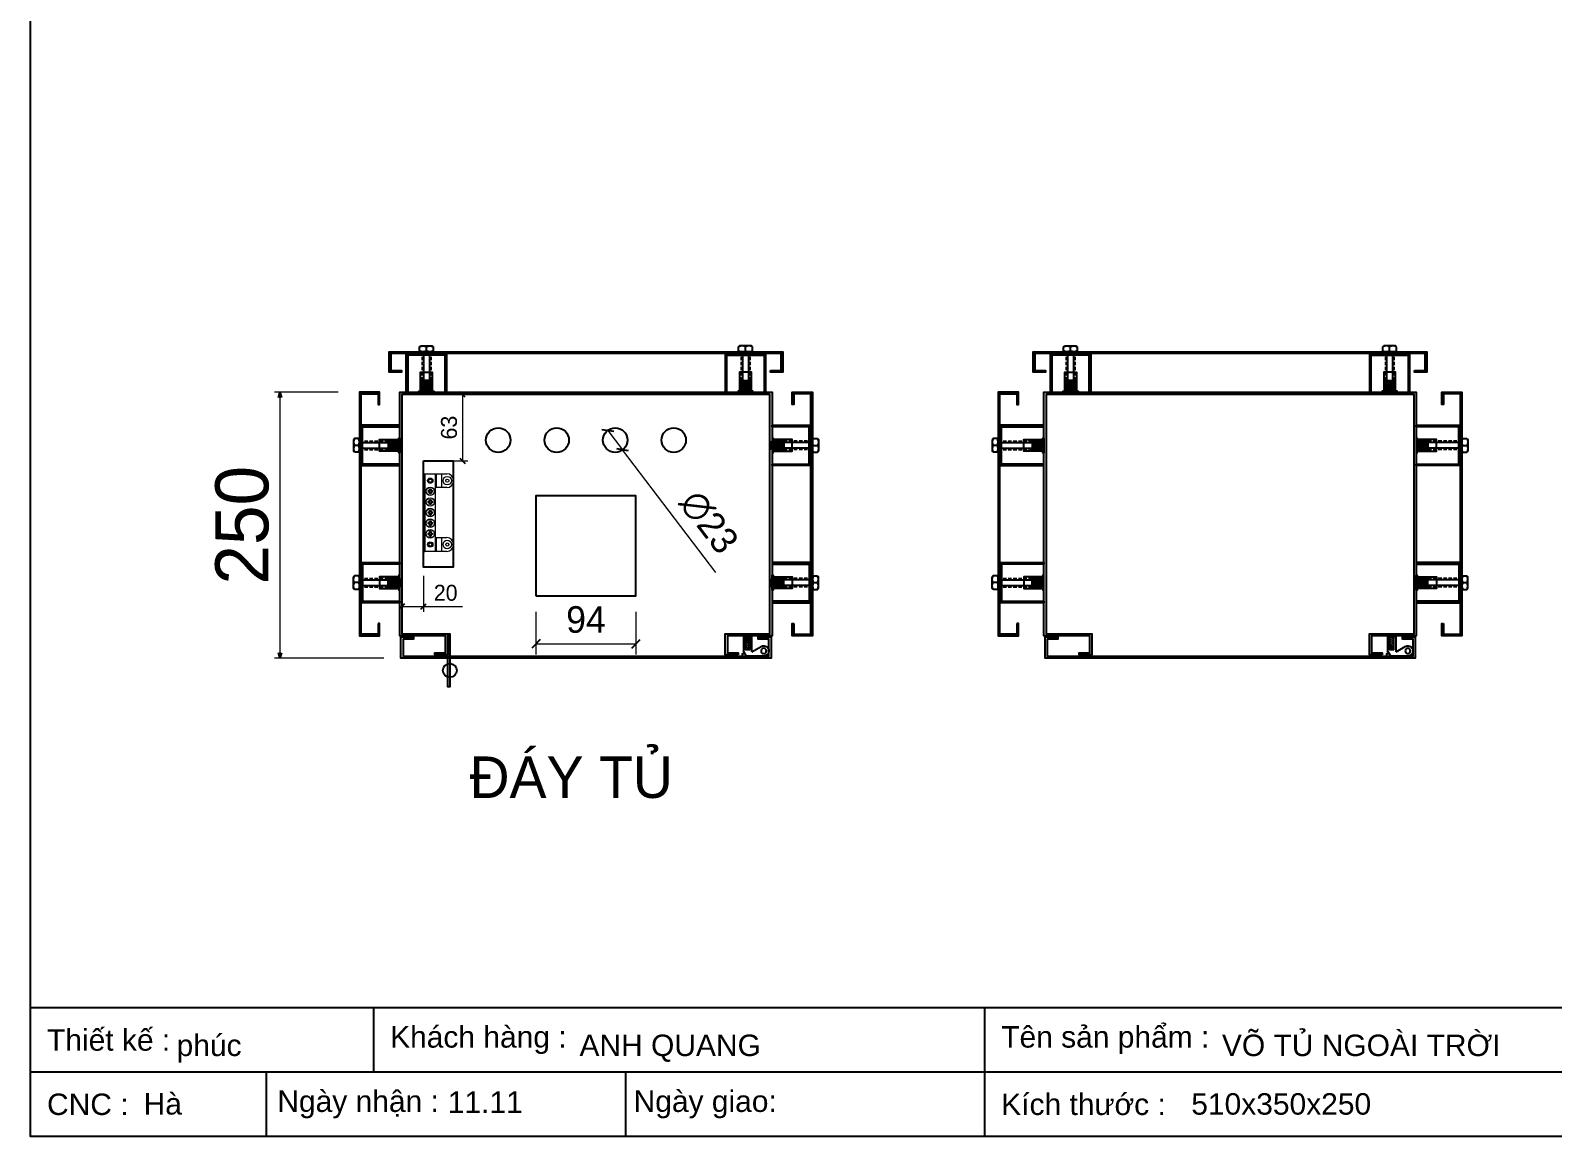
# Model space of a CAD drawing. Header units: millimetres. Extents: x 0 to 2994, y 0 to 2117.
# Drawn here: x 0 to 1431, y 0 to 1040 of the extents above; entities that cross this region are included whole.
import ezdxf

# ---------------------------------------------------------------- set-up
doc = ezdxf.new("R2010")
doc.units = ezdxf.units.MM
doc.linetypes.add('HIDDEN2', pattern=[4.7625, 3.175, -1.5875])
doc.layers.add('DIM', color=253, linetype='Continuous')
doc.layers.add('hw_VTP', color=7, linetype='Continuous', lineweight=13)
doc.styles.add('Arial', font='arial.ttf')
doc.dimstyles.new('CNC', dxfattribs={"dimtxt": 50, "dimasz": 5, "dimexe": 5, "dimexo": 15, "dimgap": 10, "dimtad": 1, "dimdec": 0, "dimtxsty": 'Standard', "dimblk": 'OPEN30', "dimcen": 10, "dimclrd": 5, "dimclre": 5, "dimclrt": 3, "dimazin": 3, "dimtfac": 1, "dimtdec": 0, "dimtmove": 0, "dimatfit": 3, "dimldrblk": 'ARCHTICK', "dimlwd": 9, "dimlwe": 9})
doc.dimstyles.new('Dim-15', dxfattribs={"dimtxt": 15, "dimasz": 5, "dimexe": 5, "dimexo": 8, "dimgap": 5, "dimtad": 1, "dimdec": 0, "dimtxsty": 'Standard', "dimblk": 'OBLIQUE', "dimcen": 10, "dimclrd": 5, "dimclre": 5, "dimclrt": 3, "dimazin": 3, "dimtfac": 1, "dimtdec": 0, "dimtmove": 0, "dimatfit": 3, "dimldrblk": 'OBLIQUE', "dimlwd": 9, "dimlwe": 9})
doc.dimstyles.new('Dim-25', dxfattribs={"dimtxt": 25, "dimasz": 8, "dimexe": 10, "dimexo": 15, "dimgap": 10, "dimtad": 1, "dimdec": 0, "dimtxsty": 'Standard', "dimblk": 'OBLIQUE', "dimcen": 10, "dimclrd": 5, "dimclre": 5, "dimclrt": 3, "dimazin": 3, "dimtfac": 1, "dimtdec": 0, "dimtmove": 0, "dimatfit": 3, "dimldrblk": 'OBLIQUE', "dimlwd": 9, "dimlwe": 9})

# ---------------------------------------------------------------- blocks, each defined once
blk = doc.blocks.new('HL011-1-2')
h = blk.add_hatch()
h.set_pattern_fill('ANSI31', color=2, scale=0.5, style=0)
h.paths.add_polyline_path([(6, 12), (2, 12), (2, 0), (6, 0)])
at = {"color": 1}
for p, q in [((3, 18), (0, 13)), ((19.1, 18), (3, 18)), ((0, 0), (0, 13)), ((8, 0), (0, 0)), ((8, 14), (8, 0)), ((8, 14), (16.7, 9))]:
    blk.add_line(p, q, dxfattribs=at)
blk.add_lwpolyline([(1.8, 16), (-1, 16), (-1, 18), (3, 18)], dxfattribs=at)
at = {"color": 2}
blk.add_lwpolyline([(2, 0), (2, 12), (6, 12), (6, 0)], dxfattribs=at)
at = {"color": 1}
blk.add_circle((19.1, 13.2), 2.5, dxfattribs=at)
blk.add_arc((19.1, 13.2), 4.85, 239.9368, 90, dxfattribs=at)
blk = doc.blocks.new('KHUNG CHUẨN')
at = {"color": 7}
for p, q in [((19889.2, -28535.2), (16919.2, -28535.2)), ((17239.2, -28535.2), (17239.2, -28595.2)), ((17809.2, -28535.2), (17809.2, -28655.2)), ((18939.2, -28595.2), (16919.2, -28595.2)), ((17139.2, -28595.2), (17139.2, -28655.2)), ((17474.2, -28595.2), (17474.2, -28655.2))]:
    blk.add_line(p, q, dxfattribs=at)
blk.add_lwpolyline([(16919.2, -26555.2), (19889.2, -26555.2), (19889.2, -28655.2), (16919.2, -28655.2)], close=True, dxfattribs=at)
at = {"color": 2, "char_height": 20, "attachment_point": 4, "style": 'Arial'}
for s, insert, width in [('  Tên sản phẩm :', (17809.2, -28565.2), 917.634), ('  Thiết kế :', (16919.2, -28565.2), 917.634), ('  Khách hàng :', (17239.2, -28565.2), 917.634), ('  CNC :', (16919.2, -28625.2), 917.634), ('  Ngày nhận :', (17134, -28625.2), 556.651), ('  Ngày giao:', (17466.3, -28625.2), 556.651), ('  Kích thước :', (17809.2, -28625.2), 917.634)]:
    blk.add_mtext(s, dxfattribs=dict(at, insert=insert, width=width))
at = {"color": 3, "style": 'Arial'}
for tag, p in [('#01', (17055.6, -28580.1)), ('#02', (17431.4, -28580.1)), ('#03', (18030.6, -28580.1)), ('#08', (18751.7, -28580.1)), ('#10', (19064.8, -28580.1)), ('#11', (19060.3, -28625.7)), ('#04', (17024.8, -28634.6)), ('#05', (17308.5, -28633)), ('#06', (17632.7, -28633.7)), ('#07', (18002, -28634.7)), ('#09', (18753.8, -28632.6)), ('#12', (19806.5, -28628.9))]:
    blk.add_attdef(tag, p, '', height=20, dxfattribs=at)
blk = doc.blocks.new('*D9')
at = {"color": 0, "linetype": 'ByBlock', "lineweight": -2}
for p, q in [((233.3, 694.8), (234.6, 699.8)), ((234.6, 699.8), (235.9, 694.8)), ((234.6, 699.8), (234.6, 694.8)), ((234.6, 449.8), (233.3, 454.8)), ((235.9, 454.8), (234.6, 449.8)), ((234.6, 449.8), (234.6, 454.8))]:
    blk.add_line(p, q, dxfattribs=at)
at = {"layer": 'Defpoints', "color": 0, "transparency": 16777216}
for p in [(304.3, 699.8), (234.6, 449.8), (347.3, 449.8)]:
    blk.add_point(p, dxfattribs=at)
at = {"layer": 'DIM', "color": 5, "lineweight": 9, "transparency": 16777216}
for p, q in [((289.3, 699.8), (229.6, 699.8)), ((234.6, 694.8), (234.6, 454.8)), ((332.3, 449.8), (229.6, 449.8))]:
    blk.add_line(p, q, dxfattribs=at)
at = {"layer": 'DIM', "color": 3, "transparency": 16777216, "insert": (199.1, 574.8), "char_height": 50, "attachment_point": 5, "rotation": 90}
blk.add_mtext('250', dxfattribs=at)
blk = doc.blocks.new('_ArchTick')
at = {"color": 0, "const_width": 0.15}
blk.add_lwpolyline([(-0.5, -0.5), (0.5, 0.5)], dxfattribs=at)
blk = doc.blocks.new('_Open30')
at = {"color": 0, "linetype": 'ByBlock', "lineweight": -2}
for p, q in [((-1, 0.27), (0, 0)), ((0, 0), (-1, -0.27)), ((0, 0), (-1, 0))]:
    blk.add_line(p, q, dxfattribs=at)
blk = doc.blocks.new('Ecu8')
at = {"color": 5}
for p, q in [((-4.5, 18), (-4.5, 8)), ((-3.5, 18), (-3.5, 8)), ((-2.5, 18), (-2.5, 8)), ((-1.5, 18), (-1.5, 8)), ((-0.5, 18), (-0.5, 8)), ((0.5, 18), (0.5, 8)), ((1.5, 18), (1.5, 8)), ((2.5, 18), (2.5, 8)), ((3.5, 18), (3.5, 8)), ((4.5, 18), (4.5, 8)), ((-5.5, 8), (5.5, 8))]:
    blk.add_line(p, q, dxfattribs=at)
for points in [[(-7, 19), (7, 19), (7, 18), (-7, 18)], [(-5.5, 18), (5.5, 18), (5.5, 0), (-5.5, 0)]]:
    blk.add_lwpolyline(points, close=True, dxfattribs=at)
blk = doc.blocks.new('ecu8van')
at = {"color": 5}
for p, q in [((-6.5, 4.8), (-5.5, 5.5)), ((-6.5, 4.8), (-6.5, 0.8)), ((-6.5, 0.8), (-5.5, 0)), ((-5.5, 5.5), (5.5, 5.5)), ((-5.5, 0), (5.5, 0)), ((0, 4.8), (0, 0.8)), ((6.5, 4.8), (5.5, 5.5)), ((6.5, 0.8), (5.5, 0)), ((6.5, 4.8), (6.5, 0.8))]:
    blk.add_line(p, q, dxfattribs=at)
for centre, start, end in [((-3.2, -1.9), 64.0108, 115.9892), ((-3.2, 7.4), 244.0108, 295.9892), ((3.2, -1.9), 64.0108, 115.9892), ((3.2, 7.4), 244.0108, 295.9892)]:
    blk.add_arc(centre, 7.42, start, end, dxfattribs=at)
blk = doc.blocks.new('222')
for p, q in [((10231.1, -5933), (10230.2, -5934.2)), ((10269.2, -5934.2), (10230.2, -5934.2)), ((10230.2, -5934.2), (10230.2, -5939.7)), ((10231.1, -5933), (10231.1, -5941)), ((10269.2, -5939.7), (10230.2, -5939.7)), ((10231.1, -5941), (10230.2, -5939.7))]:
    blk.add_line(p, q)
at = {"linetype": 'HIDDEN2'}
for p, q in [((10269.2, -5933), (10231.1, -5933)), ((10269.2, -5941), (10231.1, -5941))]:
    blk.add_line(p, q, dxfattribs=at)
at = {"color": 0, "rotation": 90}
blk.add_blockref('ecu8van', (10274.7, -5937), dxfattribs=at)
blk = doc.blocks.new('*D10')
at = {"color": 5, "lineweight": 9, "transparency": 16777216}
for p, q in [((475.3, 493.3), (475.3, 453.2)), ((569.3, 493.3), (569.3, 453.2)), ((475.3, 463.2), (569.3, 463.2))]:
    blk.add_line(p, q, dxfattribs=at)
at = {"color": 0, "linetype": 'ByBlock', "lineweight": -2}
for p, q in [((479.3, 467.2), (471.3, 459.2)), ((565.3, 459.2), (573.3, 467.2))]:
    blk.add_line(p, q, dxfattribs=at)
at = {"layer": 'Defpoints', "color": 0, "transparency": 16777216}
for p in [(475.3, 508.3), (569.3, 508.3), (569.3, 463.2)]:
    blk.add_point(p, dxfattribs=at)
at = {"color": 3, "transparency": 16777216, "insert": (522.3, 486), "char_height": 25, "attachment_point": 5}
blk.add_mtext('94', dxfattribs=at)
blk = doc.blocks.new('_Oblique')
at = {"color": 0, "linetype": 'ByBlock', "lineweight": -2}
blk.add_line((-0.5, -0.5), (0.5, 0.5), dxfattribs=at)
blk = doc.blocks.new('*D11')
at = {"color": 0, "linetype": 'ByBlock', "lineweight": -2}
for p, q in [((537.3, 664.8), (548.5, 663.2)), ((562.4, 644.9), (551.2, 646.5))]:
    blk.add_line(p, q, dxfattribs=at)
at = {"color": 5, "lineweight": 9, "transparency": 16777216}
for p in [(542.9, 664), (644.4, 530.5)]:
    blk.add_line(p, (556.8, 645.7), dxfattribs=at)
at = {"layer": 'Defpoints', "color": 0, "transparency": 16777216}
for p in [(542.9, 664), (556.8, 645.7)]:
    blk.add_point(p, dxfattribs=at)
at = {"color": 3, "transparency": 16777216, "insert": (637.9, 577.7), "char_height": 25, "attachment_point": 5, "rotation": 307.2468}
blk.add_mtext('∅23', dxfattribs=at)
blk = doc.blocks.new('*U9491')
at = {"layer": 'hw_VTP', "color": 7}
for p, q in [((-36.5, 11), (-23.5, 11)), ((-36.5, 11), (-36.5, 10)), ((-36.5, -1), (-36.5, 0)), ((-23.5, 11), (-23.5, 10)), ((-23.5, 0), (-23.5, -1)), ((23.5, 10), (23.5, 11)), ((23.5, 11), (36.5, 11)), ((23.5, -1), (23.5, 0)), ((36.5, 11), (36.5, 10)), ((36.5, 0), (36.5, -1)), ((-36.5, -1), (-23.5, -1)), ((-36.5, -6), (-36.5, -1)), ((-36.5, -6), (-23.5, -6)), ((-36.5, -10.5), (-36.5, -6)), ((-23.5, -1), (-23.5, -6)), ((-23.5, -6), (-23.5, -10.5)), ((23.5, -1), (36.5, -1)), ((23.5, -6), (23.5, -1)), ((23.5, -6), (36.5, -6)), ((23.5, -10.5), (23.5, -6)), ((36.5, -1), (36.5, -6)), ((36.5, -6), (36.5, -10.5))]:
    blk.add_line(p, q, dxfattribs=at)
at = {"layer": 'hw_VTP', "color": 30}
for p, q in [((36.5, 10), (-36.5, 10)), ((-36.5, 0), (-36.5, 10)), ((-36.5, 0), (36.5, 0)), ((-22.1, 5.7), (-21.2, 5.7)), ((-21.2, 4.3), (-22.1, 4.3)), ((-21, 5.4), (-21.9, 5.4)), ((-21.9, 4.6), (-21, 4.6)), ((-21.2, 5.7), (-20.7, 6.2)), ((-20.7, 3.8), (-21.2, 4.3)), ((-20.4, 6), (-21, 5.4)), ((-21, 5.4), (-21, 5.4)), ((-21, 4.6), (-20.4, 4)), ((-20.9, 5.5), (-20.9, 4.5)), ((-20.7, 6.2), (-20.7, 7.1)), ((-20.7, 2.9), (-20.7, 3.8)), ((-19.5, 5.9), (-20.5, 5.9)), ((-20.5, 4.1), (-19.5, 4.1)), ((-20.4, 6.9), (-20.4, 6)), ((-20.4, 4), (-20.4, 3.1)), ((-20.4, 4), (-20.4, 4)), ((-19.6, 6), (-19.6, 6.9)), ((-19, 5.4), (-19.6, 6)), ((-19.6, 6), (-19.6, 6)), ((-19.6, 4), (-19, 4.6)), ((-19.6, 3.1), (-19.6, 4)), ((-19.3, 7.1), (-19.3, 6.2)), ((-19.3, 6.2), (-18.8, 5.7)), ((-18.8, 4.3), (-19.3, 3.8)), ((-19.3, 3.8), (-19.3, 2.9)), ((-19.1, 4.5), (-19.1, 5.5)), ((-18.1, 5.4), (-19, 5.4)), ((-19, 4.6), (-18.1, 4.6)), ((-19, 4.6), (-19, 4.6)), ((-18.8, 5.7), (-17.9, 5.7)), ((-17.9, 4.3), (-18.8, 4.3)), ((-12.1, 5.7), (-11.2, 5.7)), ((-11.2, 4.3), (-12.1, 4.3)), ((-11, 5.4), (-11.9, 5.4)), ((-11.9, 4.6), (-11, 4.6)), ((-11.2, 5.7), (-10.7, 6.2)), ((-10.7, 3.8), (-11.2, 4.3)), ((-10.4, 6), (-11, 5.4)), ((-11, 5.4), (-11, 5.4)), ((-11, 4.6), (-10.4, 4)), ((-10.9, 5.5), (-10.9, 4.5)), ((-10.7, 6.2), (-10.7, 7.1)), ((-10.7, 2.9), (-10.7, 3.8)), ((-9.5, 5.9), (-10.5, 5.9)), ((-10.5, 4.1), (-9.5, 4.1)), ((-10.4, 6.9), (-10.4, 6)), ((-10.4, 4), (-10.4, 3.1)), ((-10.4, 4), (-10.4, 4)), ((-9.6, 6), (-9.6, 6.9)), ((-9, 5.4), (-9.6, 6)), ((-9.6, 6), (-9.6, 6)), ((-9.6, 4), (-9, 4.6)), ((-9.6, 3.1), (-9.6, 4)), ((-9.3, 7.1), (-9.3, 6.2)), ((-9.3, 6.2), (-8.8, 5.7)), ((-8.8, 4.3), (-9.3, 3.8)), ((-9.3, 3.8), (-9.3, 2.9)), ((-9.1, 4.5), (-9.1, 5.5)), ((-8.1, 5.4), (-9, 5.4)), ((-9, 4.6), (-8.1, 4.6)), ((-9, 4.6), (-9, 4.6)), ((-8.8, 5.7), (-7.9, 5.7)), ((-7.9, 4.3), (-8.8, 4.3)), ((-2.1, 5.7), (-1.2, 5.7)), ((-1.2, 4.3), (-2.1, 4.3)), ((-1, 5.4), (-1.9, 5.4)), ((-1.9, 4.6), (-1, 4.6)), ((-1.2, 5.7), (-0.7, 6.2)), ((-0.7, 3.8), (-1.2, 4.3)), ((-0.4, 6), (-1, 5.4)), ((-1, 5.4), (-1, 5.4)), ((-1, 4.6), (-0.4, 4)), ((-0.9, 5.5), (-0.9, 4.5)), ((-0.7, 6.2), (-0.7, 7.1)), ((-0.7, 2.9), (-0.7, 3.8)), ((0.5, 5.9), (-0.5, 5.9)), ((-0.5, 4.1), (0.5, 4.1)), ((-0.4, 6.9), (-0.4, 6)), ((-0.4, 4), (-0.4, 3.1)), ((-0.4, 4), (-0.4, 4)), ((0.4, 6), (0.4, 6.9)), ((1, 5.4), (0.4, 6)), ((0.4, 6), (0.4, 6)), ((0.4, 4), (1, 4.6)), ((0.4, 3.1), (0.4, 4)), ((0.7, 7.1), (0.7, 6.2)), ((0.7, 6.2), (1.2, 5.7)), ((1.2, 4.3), (0.7, 3.8)), ((0.7, 3.8), (0.7, 2.9)), ((0.9, 4.5), (0.9, 5.5)), ((1.9, 5.4), (1, 5.4)), ((1, 4.6), (1.9, 4.6)), ((1, 4.6), (1, 4.6)), ((1.2, 5.7), (2.1, 5.7)), ((2.1, 4.3), (1.2, 4.3)), ((7.9, 5.7), (8.8, 5.7)), ((8.8, 4.3), (7.9, 4.3)), ((9, 5.4), (8.1, 5.4)), ((8.1, 4.6), (9, 4.6)), ((8.8, 5.7), (9.3, 6.2)), ((9.3, 3.8), (8.8, 4.3)), ((9.6, 6), (9, 5.4)), ((9, 5.4), (9, 5.4)), ((9, 4.6), (9.6, 4)), ((9.1, 5.5), (9.1, 4.5)), ((9.3, 6.2), (9.3, 7.1)), ((9.3, 2.9), (9.3, 3.8)), ((10.5, 5.9), (9.5, 5.9)), ((9.5, 4.1), (10.5, 4.1)), ((9.6, 6.9), (9.6, 6)), ((9.6, 4), (9.6, 3.1)), ((9.6, 4), (9.6, 4)), ((10.4, 6), (10.4, 6.9)), ((11, 5.4), (10.4, 6)), ((10.4, 6), (10.4, 6)), ((10.4, 4), (11, 4.6)), ((10.4, 3.1), (10.4, 4)), ((10.7, 7.1), (10.7, 6.2)), ((10.7, 6.2), (11.2, 5.7)), ((11.2, 4.3), (10.7, 3.8)), ((10.7, 3.8), (10.7, 2.9)), ((10.9, 4.5), (10.9, 5.5)), ((11.9, 5.4), (11, 5.4)), ((11, 4.6), (11.9, 4.6)), ((11, 4.6), (11, 4.6)), ((11.2, 5.7), (12.1, 5.7)), ((12.1, 4.3), (11.2, 4.3)), ((17.9, 5.7), (18.8, 5.7)), ((18.8, 4.3), (17.9, 4.3)), ((19, 5.4), (18.1, 5.4)), ((18.1, 4.6), (19, 4.6)), ((18.8, 5.7), (19.3, 6.2)), ((19.3, 3.8), (18.8, 4.3)), ((19.6, 6), (19, 5.4)), ((19, 5.4), (19, 5.4)), ((19, 4.6), (19.6, 4)), ((19.1, 5.5), (19.1, 4.5)), ((19.3, 6.2), (19.3, 7.1)), ((19.3, 2.9), (19.3, 3.8)), ((20.5, 5.9), (19.5, 5.9)), ((19.5, 4.1), (20.5, 4.1)), ((19.6, 6.9), (19.6, 6)), ((19.6, 4), (19.6, 3.1)), ((19.6, 4), (19.6, 4)), ((20.4, 6), (20.4, 6.9)), ((21, 5.4), (20.4, 6)), ((20.4, 6), (20.4, 6)), ((20.4, 4), (21, 4.6)), ((20.4, 3.1), (20.4, 4)), ((20.7, 7.1), (20.7, 6.2)), ((20.7, 6.2), (21.2, 5.7)), ((21.2, 4.3), (20.7, 3.8)), ((20.7, 3.8), (20.7, 2.9)), ((20.9, 4.5), (20.9, 5.5)), ((21.9, 5.4), (21, 5.4)), ((21, 4.6), (21.9, 4.6)), ((21, 4.6), (21, 4.6)), ((21.2, 5.7), (22.1, 5.7)), ((22.1, 4.3), (21.2, 4.3)), ((36.5, 10), (36.5, 0))]:
    blk.add_line(p, q, dxfattribs=at)
at = {"layer": 'hw_VTP', "color": 7}
for centre, radius in [((-30, 5), 2.5), ((-30, 5), 1.5), ((30, 5), 2.5), ((30, 5), 1.5), ((-30, -11), 4), ((-30, -11), 1.5), ((30, -11), 4), ((30, -11), 1.5)]:
    blk.add_circle(centre, radius, dxfattribs=at)
at = {"layer": 'hw_VTP', "color": 30}
for centre, radius in [((-20, 5), 4), ((-20, 5), 3.83), ((-10, 5), 4), ((-10, 5), 3.83), ((0, 5), 4), ((0, 5), 3.83), ((10, 5), 4), ((10, 5), 3.83), ((20, 5), 4), ((20, 5), 3.83)]:
    blk.add_circle(centre, radius, dxfattribs=at)
at = {"layer": 'hw_VTP', "color": 7}
for centre in [(-30, -10.5), (30, -10.5)]:
    blk.add_arc(centre, 6.5, 180, 0, dxfattribs=at)
at = {"layer": 'hw_VTP', "color": 30}
for centre, major_axis in [((-18.9, 5), (0, -6.36)), ((-20, 3.9), (-6.36, 0)), ((-20, 6.1), (6.36, 0)), ((-21.1, 5), (0, 6.36)), ((-8.9, 5), (0, -6.36)), ((-10, 3.9), (-6.36, 0)), ((-10, 6.1), (6.36, 0)), ((-11.1, 5), (0, 6.36)), ((1.1, 5), (0, -6.36)), ((0, 3.9), (-6.36, 0)), ((0, 6.1), (6.36, 0)), ((-1.1, 5), (0, 6.36)), ((11.1, 5), (0, -6.36)), ((10, 3.9), (-6.36, 0)), ((10, 6.1), (6.36, 0)), ((8.9, 5), (0, 6.36)), ((21.1, 5), (0, -6.36)), ((20, 3.9), (-6.36, 0)), ((20, 6.1), (6.36, 0)), ((18.9, 5), (0, 6.36))]:
    blk.add_ellipse(centre, major_axis=major_axis, ratio=0.499722, start_param=4.603833, end_param=4.820944, dxfattribs=at)
for points, weights in [([(-21.9, 5.4), (-22, 5.5), (-22.1, 5.7)], [1, 1.00025945065, 1]), ([(-22.1, 4.3), (-22, 4.5), (-21.9, 4.6)], [1, 1.00025945066, 1]), ([(-21, 4.6), (-21, 4.6), (-21, 4.6)], [0.960465329359, 0.960447412211, 0.960429506847]), ([(-20.7, 7.1), (-20.5, 7), (-20.4, 6.9)], [1, 1.00025945067, 1]), ([(-20.4, 3.1), (-20.5, 3), (-20.7, 2.9)], [1, 1.00025945069, 1]), ([(-20.4, 6), (-20.4, 6), (-20.4, 6)], [0.960465329359, 0.960447412211, 0.960429506847]), ([(-19.6, 6.9), (-19.5, 7), (-19.3, 7.1)], [1, 1.00025945066, 1]), ([(-19.6, 4), (-19.6, 4), (-19.6, 4)], [0.960465329359, 0.960447412211, 0.960429506847]), ([(-19.3, 2.9), (-19.5, 3), (-19.6, 3.1)], [1, 1.00025945066, 1]), ([(-19, 5.4), (-19, 5.4), (-19, 5.4)], [0.960465329359, 0.960447412211, 0.960429506847]), ([(-17.9, 5.7), (-18, 5.5), (-18.1, 5.4)], [1, 1.00025945064, 1]), ([(-18.1, 4.6), (-18, 4.5), (-17.9, 4.3)], [1, 1.00025945063, 1]), ([(-11.9, 5.4), (-12, 5.5), (-12.1, 5.7)], [1, 1.00025945065, 1]), ([(-12.1, 4.3), (-12, 4.5), (-11.9, 4.6)], [1, 1.00025945066, 1]), ([(-11, 4.6), (-11, 4.6), (-11, 4.6)], [0.960465329359, 0.960447412211, 0.960429506847]), ([(-10.7, 7.1), (-10.5, 7), (-10.4, 6.9)], [1, 1.00025945067, 1]), ([(-10.4, 3.1), (-10.5, 3), (-10.7, 2.9)], [1, 1.00025945069, 1]), ([(-10.4, 6), (-10.4, 6), (-10.4, 6)], [0.960465329359, 0.960447412211, 0.960429506847]), ([(-9.6, 6.9), (-9.5, 7), (-9.3, 7.1)], [1, 1.00025945066, 1]), ([(-9.6, 4), (-9.6, 4), (-9.6, 4)], [0.960465329359, 0.960447412211, 0.960429506847]), ([(-9.3, 2.9), (-9.5, 3), (-9.6, 3.1)], [1, 1.00025945066, 1]), ([(-9, 5.4), (-9, 5.4), (-9, 5.4)], [0.960465329359, 0.960447412211, 0.960429506847]), ([(-7.9, 5.7), (-8, 5.5), (-8.1, 5.4)], [1, 1.00025945064, 1]), ([(-8.1, 4.6), (-8, 4.5), (-7.9, 4.3)], [1, 1.00025945063, 1]), ([(-1.9, 5.4), (-2, 5.5), (-2.1, 5.7)], [1, 1.00025945065, 1]), ([(-2.1, 4.3), (-2, 4.5), (-1.9, 4.6)], [1, 1.00025945066, 1]), ([(-1, 4.6), (-1, 4.6), (-1, 4.6)], [0.960465329359, 0.960447412211, 0.960429506847]), ([(-0.7, 7.1), (-0.5, 7), (-0.4, 6.9)], [1, 1.00025945067, 1]), ([(-0.4, 3.1), (-0.5, 3), (-0.7, 2.9)], [1, 1.00025945069, 1]), ([(-0.4, 6), (-0.4, 6), (-0.4, 6)], [0.960465329359, 0.960447412211, 0.960429506847]), ([(0.4, 6.9), (0.5, 7), (0.7, 7.1)], [1, 1.00025945066, 1]), ([(0.4, 4), (0.4, 4), (0.4, 4)], [0.960465329359, 0.960447412211, 0.960429506847]), ([(0.7, 2.9), (0.5, 3), (0.4, 3.1)], [1, 1.00025945066, 1]), ([(1, 5.4), (1, 5.4), (1, 5.4)], [0.960465329359, 0.960447412211, 0.960429506847]), ([(2.1, 5.7), (2, 5.5), (1.9, 5.4)], [1, 1.00025945064, 1]), ([(1.9, 4.6), (2, 4.5), (2.1, 4.3)], [1, 1.00025945063, 1]), ([(8.1, 5.4), (8, 5.5), (7.9, 5.7)], [1, 1.00025945065, 1]), ([(7.9, 4.3), (8, 4.5), (8.1, 4.6)], [1, 1.00025945066, 1]), ([(9, 4.6), (9, 4.6), (9, 4.6)], [0.960465329359, 0.960447412211, 0.960429506847]), ([(9.3, 7.1), (9.5, 7), (9.6, 6.9)], [1, 1.00025945067, 1]), ([(9.6, 3.1), (9.5, 3), (9.3, 2.9)], [1, 1.00025945069, 1]), ([(9.6, 6), (9.6, 6), (9.6, 6)], [0.960465329359, 0.960447412211, 0.960429506847]), ([(10.4, 6.9), (10.5, 7), (10.7, 7.1)], [1, 1.00025945066, 1]), ([(10.4, 4), (10.4, 4), (10.4, 4)], [0.960465329359, 0.960447412211, 0.960429506847]), ([(10.7, 2.9), (10.5, 3), (10.4, 3.1)], [1, 1.00025945066, 1]), ([(11, 5.4), (11, 5.4), (11, 5.4)], [0.960465329359, 0.960447412211, 0.960429506847]), ([(12.1, 5.7), (12, 5.5), (11.9, 5.4)], [1, 1.00025945064, 1]), ([(11.9, 4.6), (12, 4.5), (12.1, 4.3)], [1, 1.00025945063, 1]), ([(18.1, 5.4), (18, 5.5), (17.9, 5.7)], [1, 1.00025945065, 1]), ([(17.9, 4.3), (18, 4.5), (18.1, 4.6)], [1, 1.00025945066, 1]), ([(19, 4.6), (19, 4.6), (19, 4.6)], [0.960465329359, 0.960447412211, 0.960429506847]), ([(19.3, 7.1), (19.5, 7), (19.6, 6.9)], [1, 1.00025945067, 1]), ([(19.6, 3.1), (19.5, 3), (19.3, 2.9)], [1, 1.00025945069, 1]), ([(19.6, 6), (19.6, 6), (19.6, 6)], [0.960465329359, 0.960447412211, 0.960429506847]), ([(20.4, 6.9), (20.5, 7), (20.7, 7.1)], [1, 1.00025945066, 1]), ([(20.4, 4), (20.4, 4), (20.4, 4)], [0.960465329359, 0.960447412211, 0.960429506847]), ([(20.7, 2.9), (20.5, 3), (20.4, 3.1)], [1, 1.00025945066, 1]), ([(21, 5.4), (21, 5.4), (21, 5.4)], [0.960465329359, 0.960447412211, 0.960429506847]), ([(22.1, 5.7), (22, 5.5), (21.9, 5.4)], [1, 1.00025945064, 1]), ([(21.9, 4.6), (22, 4.5), (22.1, 4.3)], [1, 1.00025945063, 1])]:
    blk.add_rational_spline(points, weights, degree=2, dxfattribs=at)
for points in [[(-21.2, 5.7), (-21.1, 5.6), (-21.1, 5.5), (-21, 5.4)], [(-21.2, 4.3), (-21.1, 4.4), (-21.1, 4.5), (-21, 4.6)], [(-20.7, 6.2), (-20.6, 6.1), (-20.5, 6.1), (-20.4, 6)], [(-20.7, 3.8), (-20.6, 3.9), (-20.5, 3.9), (-20.4, 4)], [(-19.3, 6.2), (-19.4, 6.1), (-19.5, 6.1), (-19.6, 6)], [(-19.3, 3.8), (-19.4, 3.9), (-19.5, 3.9), (-19.6, 4)], [(-18.8, 5.7), (-18.9, 5.6), (-18.9, 5.5), (-19, 5.4)], [(-18.8, 4.3), (-18.9, 4.4), (-18.9, 4.5), (-19, 4.6)], [(-11.2, 5.7), (-11.1, 5.6), (-11.1, 5.5), (-11, 5.4)], [(-11.2, 4.3), (-11.1, 4.4), (-11.1, 4.5), (-11, 4.6)], [(-10.7, 6.2), (-10.6, 6.1), (-10.5, 6.1), (-10.4, 6)], [(-10.7, 3.8), (-10.6, 3.9), (-10.5, 3.9), (-10.4, 4)], [(-9.3, 6.2), (-9.4, 6.1), (-9.5, 6.1), (-9.6, 6)], [(-9.3, 3.8), (-9.4, 3.9), (-9.5, 3.9), (-9.6, 4)], [(-8.8, 5.7), (-8.9, 5.6), (-8.9, 5.5), (-9, 5.4)], [(-8.8, 4.3), (-8.9, 4.4), (-8.9, 4.5), (-9, 4.6)], [(-1.2, 5.7), (-1.1, 5.6), (-1.1, 5.5), (-1, 5.4)], [(-1.2, 4.3), (-1.1, 4.4), (-1.1, 4.5), (-1, 4.6)], [(-0.7, 6.2), (-0.6, 6.1), (-0.5, 6.1), (-0.4, 6)], [(-0.7, 3.8), (-0.6, 3.9), (-0.5, 3.9), (-0.4, 4)], [(0.7, 6.2), (0.6, 6.1), (0.5, 6.1), (0.4, 6)], [(0.7, 3.8), (0.6, 3.9), (0.5, 3.9), (0.4, 4)], [(1.2, 5.7), (1.1, 5.6), (1.1, 5.5), (1, 5.4)], [(1.2, 4.3), (1.1, 4.4), (1.1, 4.5), (1, 4.6)], [(8.8, 5.7), (8.9, 5.6), (8.9, 5.5), (9, 5.4)], [(8.8, 4.3), (8.9, 4.4), (8.9, 4.5), (9, 4.6)], [(9.3, 6.2), (9.4, 6.1), (9.5, 6.1), (9.6, 6)], [(9.3, 3.8), (9.4, 3.9), (9.5, 3.9), (9.6, 4)], [(10.7, 6.2), (10.6, 6.1), (10.5, 6.1), (10.4, 6)], [(10.7, 3.8), (10.6, 3.9), (10.5, 3.9), (10.4, 4)], [(11.2, 5.7), (11.1, 5.6), (11.1, 5.5), (11, 5.4)], [(11.2, 4.3), (11.1, 4.4), (11.1, 4.5), (11, 4.6)], [(18.8, 5.7), (18.9, 5.6), (18.9, 5.5), (19, 5.4)], [(18.8, 4.3), (18.9, 4.4), (18.9, 4.5), (19, 4.6)], [(19.3, 6.2), (19.4, 6.1), (19.5, 6.1), (19.6, 6)], [(19.3, 3.8), (19.4, 3.9), (19.5, 3.9), (19.6, 4)], [(20.7, 6.2), (20.6, 6.1), (20.5, 6.1), (20.4, 6)], [(20.7, 3.8), (20.6, 3.9), (20.5, 3.9), (20.4, 4)], [(21.2, 5.7), (21.1, 5.6), (21.1, 5.5), (21, 5.4)], [(21.2, 4.3), (21.1, 4.4), (21.1, 4.5), (21, 4.6)]]:
    blk.add_open_spline(points, degree=3, dxfattribs=at)
blk = doc.blocks.new('*D12')
at = {"color": 5, "lineweight": 9, "transparency": 16777216}
for p, q in [((349.3, 530.2), (349.3, 493.5)), ((369.5, 527.3), (369.5, 493.5)), ((349.3, 498.5), (369.5, 498.5)), ((369.5, 498.5), (406.2, 498.5))]:
    blk.add_line(p, q, dxfattribs=at)
at = {"color": 0, "linetype": 'ByBlock', "lineweight": -2}
for p, q in [((351.8, 501), (346.8, 496)), ((367, 496), (372, 501))]:
    blk.add_line(p, q, dxfattribs=at)
at = {"layer": 'Defpoints', "color": 0, "transparency": 16777216}
for p in [(349.3, 538.2), (369.5, 535.3), (369.5, 498.5)]:
    blk.add_point(p, dxfattribs=at)
at = {"color": 3, "transparency": 16777216, "insert": (390.4, 511.2), "char_height": 15, "attachment_point": 5}
blk.add_mtext('20', dxfattribs=at)
blk = doc.blocks.new('*D13')
at = {"color": 5, "lineweight": 9, "transparency": 16777216}
for p, q in [((357.3, 697.8), (411.3, 697.8)), ((406.3, 697.8), (406.3, 635.3)), ((377.5, 635.3), (411.3, 635.3))]:
    blk.add_line(p, q, dxfattribs=at)
at = {"color": 0, "linetype": 'ByBlock', "lineweight": -2}
for p, q in [((408.8, 695.3), (403.8, 700.3)), ((403.8, 637.8), (408.8, 632.8))]:
    blk.add_line(p, q, dxfattribs=at)
at = {"layer": 'Defpoints', "color": 0, "transparency": 16777216}
for p in [(349.3, 697.8), (369.5, 635.3), (406.3, 635.3)]:
    blk.add_point(p, dxfattribs=at)
at = {"color": 3, "transparency": 16777216, "insert": (393.6, 666.6), "char_height": 15, "attachment_point": 5, "rotation": 90}
blk.add_mtext('63', dxfattribs=at)

msp = doc.modelspace()

# ---------------------------------------------------------------- linework, layer by layer
at = {"color": 7}
for points in [[(695.8, 720.3), (705.8, 720.3), (705.8, 736.3), (338.8, 736.3), (338.8, 720.3), (348.8, 720.3), (348.8, 718.8), (337.3, 718.8), (337.3, 737.8), (707.3, 737.8), (707.3, 718.8), (695.8, 718.8)], [(1301.4, 720.3), (1311.4, 720.3), (1311.4, 736.3), (944.4, 736.3), (944.4, 720.3), (954.4, 720.3), (954.4, 718.8), (942.9, 718.8), (942.9, 737.8), (1312.9, 737.8), (1312.9, 718.8), (1301.4, 718.8)], [(326.8, 482.3), (326.8, 472.3), (310.8, 472.3), (310.8, 698.3), (326.8, 698.3), (326.8, 688.3), (328.3, 688.3), (328.3, 699.8), (309.3, 699.8), (309.3, 470.8), (328.3, 470.8), (328.3, 482.3)], [(665.3, 452.8), (653.3, 452.8), (653.3, 472.8), (695.3, 472.8), (695.3, 697.8), (349.3, 697.8), (349.3, 472.8), (392.3, 472.8), (392.3, 452.8), (380.3, 452.8), (380.3, 454.8), (390.3, 454.8), (390.3, 470.8), (347.3, 470.8), (347.3, 699.8), (697.3, 699.8), (697.3, 470.8), (655.3, 470.8), (655.3, 454.8), (665.3, 454.8)], [(717.8, 482.3), (717.8, 472.3), (733.8, 472.3), (733.8, 698.3), (717.8, 698.3), (717.8, 688.3), (716.3, 688.3), (716.3, 699.8), (735.3, 699.8), (735.3, 470.8), (716.3, 470.8), (716.3, 482.3)], [(927.4, 482.3), (927.4, 472.3), (911.4, 472.3), (911.4, 698.3), (927.4, 698.3), (927.4, 688.3), (928.9, 688.3), (928.9, 699.8), (909.9, 699.8), (909.9, 470.8), (928.9, 470.8), (928.9, 482.3)], [(1270.9, 452.8), (1258.9, 452.8), (1258.9, 472.8), (1300.9, 472.8), (1300.9, 697.8), (954.9, 697.8), (954.9, 472.8), (997.9, 472.8), (997.9, 452.8), (985.9, 452.8), (985.9, 454.8), (995.9, 454.8), (995.9, 470.8), (952.9, 470.8), (952.9, 699.8), (1302.9, 699.8), (1302.9, 470.8), (1260.9, 470.8), (1260.9, 454.8), (1270.9, 454.8)], [(1328.4, 482.3), (1328.4, 472.3), (1344.4, 472.3), (1344.4, 698.3), (1328.4, 698.3), (1328.4, 688.3), (1326.9, 688.3), (1326.9, 699.8), (1345.9, 699.8), (1345.9, 470.8), (1326.9, 470.8), (1326.9, 482.3)], [(684.3, 469.8), (696.3, 469.8), (696.3, 449.8), (348.3, 449.8), (348.3, 469.8), (360.3, 469.8), (360.3, 467.8), (350.3, 467.8), (350.3, 451.8), (694.3, 451.8), (694.3, 467.8), (684.3, 467.8)], [(1289.9, 469.8), (1301.9, 469.8), (1301.9, 449.8), (953.9, 449.8), (953.9, 469.8), (965.9, 469.8), (965.9, 467.8), (955.9, 467.8), (955.9, 451.8), (1299.9, 451.8), (1299.9, 467.8), (1289.9, 467.8)]]:
    msp.add_lwpolyline(points, close=True, dxfattribs=at)
for points in [[(389.8, 699.8), (389.8, 734.8), (354.8, 734.8), (354.8, 699.8), (353.3, 699.8), (353.3, 736.3), (391.3, 736.3), (391.3, 699.8)], [(654.8, 699.8), (654.8, 734.8), (689.8, 734.8), (689.8, 699.8), (691.3, 699.8), (691.3, 736.3), (653.3, 736.3), (653.3, 699.8)], [(995.4, 699.8), (995.4, 734.8), (960.4, 734.8), (960.4, 699.8), (958.9, 699.8), (958.9, 736.3), (996.9, 736.3), (996.9, 699.8)], [(1260.4, 699.8), (1260.4, 734.8), (1295.4, 734.8), (1295.4, 699.8), (1296.9, 699.8), (1296.9, 736.3), (1258.9, 736.3), (1258.9, 699.8)], [(347.3, 632.3), (312.3, 632.3), (312.3, 667.3), (347.3, 667.3), (347.3, 668.8), (310.8, 668.8), (310.8, 630.8), (347.3, 630.8)], [(697.3, 632.3), (732.3, 632.3), (732.3, 667.3), (697.3, 667.3), (697.3, 668.8), (733.8, 668.8), (733.8, 630.8), (697.3, 630.8)], [(952.9, 632.3), (912.9, 632.3), (912.9, 667.3), (952.9, 667.3), (952.9, 668.8), (911.4, 668.8), (911.4, 630.8), (952.9, 630.8)], [(1302.9, 632.3), (1342.9, 632.3), (1342.9, 667.3), (1302.9, 667.3), (1302.9, 668.8), (1344.4, 668.8), (1344.4, 630.8), (1302.9, 630.8)], [(369.5, 635.3), (397.5, 635.3), (397.5, 535.3), (369.5, 535.3)], [(347.3, 538.3), (312.3, 538.3), (312.3, 503.3), (347.3, 503.3), (347.3, 501.8), (310.8, 501.8), (310.8, 539.8), (347.3, 539.8)], [(697.3, 538.3), (732.3, 538.3), (732.3, 503.3), (697.3, 503.3), (697.3, 501.8), (733.8, 501.8), (733.8, 539.8), (697.3, 539.8)], [(952.9, 538.3), (912.9, 538.3), (912.9, 503.3), (952.9, 503.3), (952.9, 501.8), (911.4, 501.8), (911.4, 539.8), (952.9, 539.8)], [(1302.9, 538.3), (1342.9, 538.3), (1342.9, 503.3), (1302.9, 503.3), (1302.9, 501.8), (1344.4, 501.8), (1344.4, 539.8), (1302.9, 539.8)], [(392.3, 472.8), (394.3, 472.8), (394.3, 422.8), (392.3, 422.8)]]:
    msp.add_lwpolyline(points, close=True)
at = {"color": 2}
msp.add_lwpolyline([(475.3, 508.3), (569.3, 508.3), (569.3, 602.3), (475.3, 602.3)], close=True, dxfattribs=at)
for centre in [(439.8, 654.8), (494.8, 654.8), (549.8, 654.8), (604.8, 654.8)]:
    msp.add_circle(centre, 11.5, dxfattribs=at)
msp.add_circle((394.3, 438.3), 6.5)

# ---------------------------------------------------------------- block references
at = {"color": 3}
ref = msp.add_blockref('KHUNG CHUẨN', (-17054.6, 28884.4), dxfattribs=dict(at, xscale=1.008000000001629, yscale=1.008000000001629, zscale=1.008000000001629))
ref.add_attrib('#03', 'VÕ TỦ NGOÀI TRỜI', (1120.2, 75.7), dxfattribs={"color": 3, "height": 20.16, "style": 'Arial'})
ref.add_attrib('#07', '510x350x250', (1091.4, 20.6), dxfattribs={"color": 3, "height": 20.16, "style": 'Arial'})
ref.add_attrib('#02', 'ANH QUANG', (516.2, 75.7), dxfattribs={"color": 3, "height": 20.16, "style": 'Arial'})
ref.add_attrib('#05', '11.11', (392.3, 22.3), dxfattribs={"color": 3, "height": 20.16, "style": 'Arial'})
ref.add_attrib('#01', 'phúc', (137.4, 75.7), dxfattribs={"color": 3, "height": 20.16, "style": 'Arial'})
ref.add_attrib('#04', 'Hà', (106.4, 20.7), dxfattribs={"color": 3, "height": 20.16, "style": 'Arial'})
at = {"xscale": -1}
for p, rotation in [((6309.3, -9531.3), 270), ((6914.8, -9531.3), 270), ((-9533.9, -5287.1), 180), ((-8923.3, -5287.1), 180)]:
    msp.add_blockref('222', p, dxfattribs=dict(at, rotation=rotation))
for name, p, rotation in [('222', (-5264.7, -9531.3), 90), ('222', (-4659.1, -9531.3), 90), ('222', (10578.5, -5287.1), 180), ('222', (11179, -5287.1), 180), ('*U9491', (380.9, 586.7), 90)]:
    msp.add_blockref(name, p, dxfattribs=dict(rotation=rotation))
at = {"color": 0}
for p, rotation in [((372.3, 718.8), 180), ((977.9, 718.8), 180), ((328.3, 649.8), 270), ((933.9, 649.8), 270), ((716.3, 520.8), 90), ((1321.9, 520.8), 90)]:
    msp.add_blockref('Ecu8', p, dxfattribs=dict(at, rotation=rotation))
at = {"color": 0, "xscale": -1}
for p, rotation in [((672.3, 718.8), 180), ((1277.9, 718.8), 180), ((716.3, 649.8), 90), ((1321.9, 649.8), 90), ((328.3, 520.8), 270), ((933.9, 520.8), 270)]:
    msp.add_blockref('Ecu8', p, dxfattribs=dict(at, rotation=rotation))
at = {"xscale": -1}
for p in [(10578.5, 6457.8), (11179, 6457.8)]:
    msp.add_blockref('222', p, dxfattribs=at)
for p in [(-9533.9, 6457.8), (-8923.3, 6457.8)]:
    msp.add_blockref('222', p)
at = {"color": 7, "xscale": -1, "rotation": 180}
for p in [(670.3, 469.8), (1275.9, 469.8)]:
    msp.add_blockref('HL011-1-2', p, dxfattribs=at)

# ---------------------------------------------------------------- texts
at = {"color": 2, "insert": (508.4, 337.6), "char_height": 39, "width": 825, "attachment_point": 5}
msp.add_mtext('ĐÁY TỦ', dxfattribs=at)

# ---------------------------------------------------------------- dimensions: what is measured, and where the dimension line sits
dim = msp.add_linear_dim(base=(406.2960384, 635.349524), p1=(349.3162094, 697.849524), p2=(369.5439097, 635.349524), angle=90, dimstyle='Dim-15')
dim.commit()
dim.dimension.update_dxf_attribs({"geometry": '*D13', "text_midpoint": (393.6323276, 666.599524)})
dim = msp.add_diameter_dim_2p(p1=(542.9, 664), p2=(556.8, 645.7), dimstyle='Dim-25')
dim.commit()
dim.dimension.update_dxf_attribs({"geometry": '*D11', "text_midpoint": (619.2, 563.5), "dimtype": 163})
for base, p1, p2, dimstyle, picture, middle in [((369.5, 498.5), (349.3, 538.2), (369.5, 535.3), 'Dim-15', '*D12', (390.4, 511.2)), ((569.3, 463.2), (475.3, 508.3), (569.3, 508.3), 'Dim-25', '*D10', (522.3, 486))]:
    dim = msp.add_linear_dim(base=base, p1=p1, p2=p2, dimstyle=dimstyle)
    dim.commit()
    dim.dimension.update_dxf_attribs({"geometry": picture, "text_midpoint": middle})
at = {"layer": 'DIM', "color": 2}
dim = msp.add_linear_dim(base=(234.6, 449.8), p1=(304.3, 699.8), p2=(347.3, 449.8), angle=90, dimstyle='CNC', dxfattribs=at)
dim.commit()
dim.dimension.update_dxf_attribs({"geometry": '*D9', "text_midpoint": (199.1, 574.8)})

doc.saveas('drawing.dxf')
